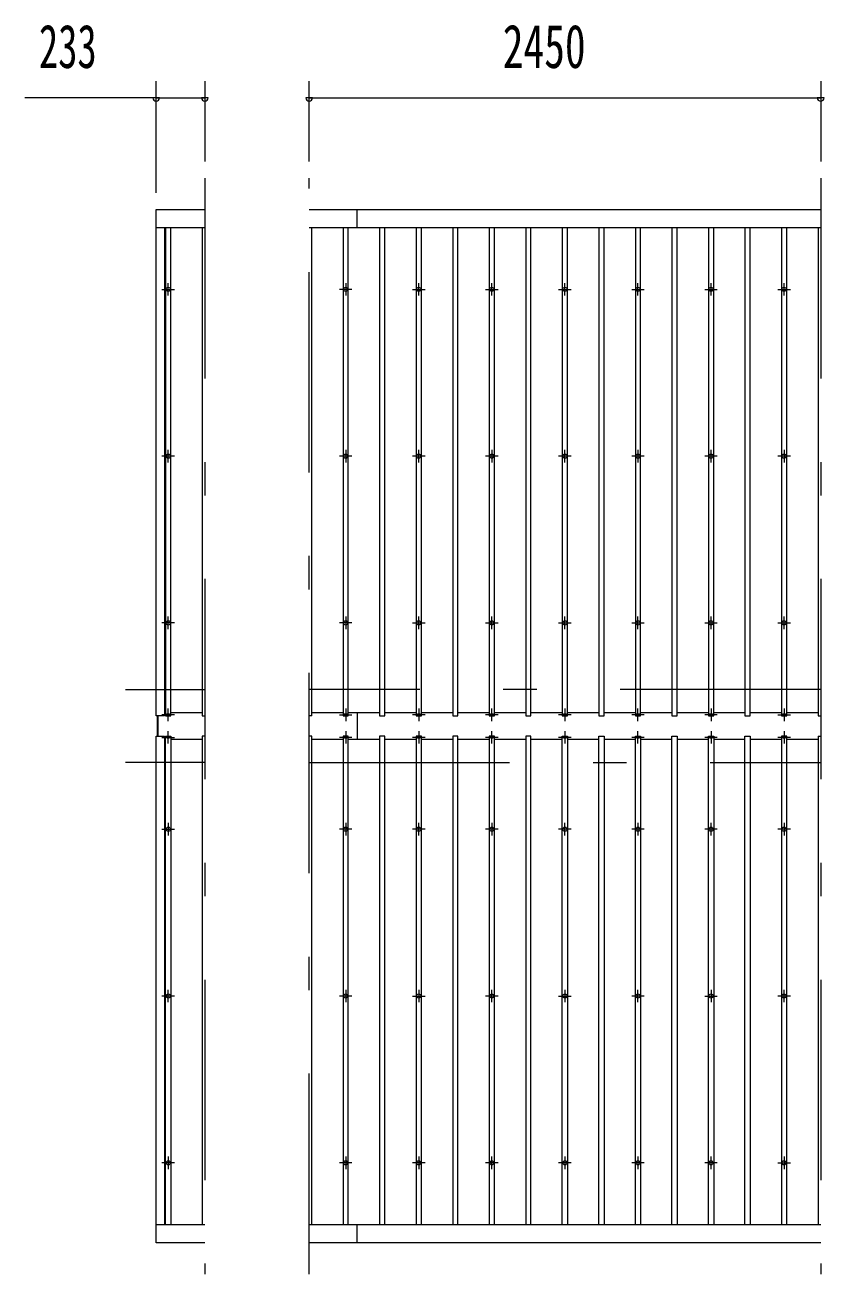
# Model space of a CAD drawing. Units: millimetres, scale not verified. Extents: x -34436 to 34436, y -16161 to 16159.
# Drawn here: x -29136 to -25309, y 9200 to 15184 of the extents above; entities that cross this region are included whole.
import ezdxf
from ezdxf.enums import TextEntityAlignment as Align

# ---------------------------------------------------------------- set-up
doc = ezdxf.new("R2010")
doc.units = ezdxf.units.MM
doc.header["$LTSCALE"] = 80
doc.linetypes.add('USER3', pattern=[24, 12, -5, 2, -5])
for name, color, linetype, lineweight in [('0-2_1-08BOLD', 7, 'Continuous', 18), ('0-3_1-28CENTER', 3, 'USER3', 18), ('0-4_1-48THIN', 4, 'Continuous', 18), ('0-5_1-58DIM', 3, 'Continuous', 18)]:
    doc.layers.add(name, color=color, linetype=linetype, lineweight=lineweight)
doc.styles.add('ＭＳ ゴシック', font='')
doc.styles.get('ＭＳ ゴシック').set_extended_font_data('MS Gothic')

msp = doc.modelspace()

# ---------------------------------------------------------------- linework, layer by layer
at = {"layer": '0-2_1-08BOLD'}
for p, q in [((-27774.95, 14300.48), (-25324.96, 14300.48)), ((-27544.95, 14213.05), (-27544.95, 14300.48)), ((-28274.95, 14213.05), (-28507.95, 14213.05)), ((-25324.96, 14213.05), (-27774.95, 14213.05)), ((-28502.95, 11873.84), (-28502.95, 11777.13)), ((-28497.95, 11777.13), (-28497.95, 11873.84)), ((-27544.95, 11888.84), (-27544.95, 11762.13)), ((-28507.95, 9437.92), (-28274.95, 9437.92)), ((-27774.95, 9437.92), (-25324.96, 9437.92)), ((-27544.95, 9350.49), (-27544.95, 9437.92)), ((-25324.96, 9350.49), (-27774.95, 9350.49))]:
    msp.add_line(p, q, dxfattribs=at)
for points in [[(-28507.95, 11873.84), (-28507.95, 14300.48), (-28274.95, 14300.48)], [(-28467.95, 14213.05), (-28467.95, 11873.84), (-28507.95, 11873.84)], [(-28274.95, 9350.49), (-28507.95, 9350.49), (-28507.95, 11777.13), (-28467.95, 11777.13), (-28467.95, 9437.92)]]:
    msp.add_lwpolyline(points, dxfattribs=at)
for centre in [(-28449.95, 13917.73), (-27599.95, 13917.73), (-27249.95, 13917.73), (-26899.95, 13917.73), (-26549.95, 13917.73), (-26199.95, 13917.73), (-25849.95, 13917.73), (-25499.95, 13917.73), (-28449.95, 13118.68), (-27599.95, 13118.68), (-27249.95, 13118.68), (-26899.95, 13118.68), (-26549.95, 13118.68), (-26199.95, 13118.68), (-25849.95, 13118.68), (-25499.95, 13118.68), (-28449.95, 12319.64), (-27599.95, 12319.64), (-27249.95, 12319.64), (-26899.95, 12319.64), (-26549.95, 12319.64), (-26199.95, 12319.64), (-25849.95, 12319.64), (-25499.95, 12319.64), (-28449.95, 11331.33), (-27599.95, 11331.33), (-27249.95, 11331.33), (-26899.95, 11331.33), (-26549.95, 11331.33), (-26199.95, 11331.33), (-25849.95, 11331.33), (-25499.95, 11331.33), (-28449.95, 10532.29), (-27599.95, 10532.29), (-27249.95, 10532.29), (-26899.95, 10532.29), (-26549.95, 10532.29), (-26199.95, 10532.29), (-25849.95, 10532.29), (-25499.95, 10532.29), (-28449.95, 9733.24), (-27599.95, 9733.24), (-27249.95, 9733.24), (-26899.95, 9733.24), (-26549.95, 9733.24), (-26199.95, 9733.24), (-25849.95, 9733.24), (-25499.95, 9733.24)]:
    msp.add_circle(centre, 10, dxfattribs=at)
for centre, start, end in [((-28449.95, 11869.09), 46.3961, 133.6039), ((-28449.95, 11890.09), 226.39838, 313.60162), ((-27599.95, 11869.09), 46.3961, 133.6039), ((-27599.95, 11890.09), 226.39838, 313.60162), ((-27249.95, 11869.09), 46.3961, 133.6039), ((-27249.95, 11890.09), 226.39838, 313.60162), ((-26899.95, 11869.09), 46.3961, 133.6039), ((-26899.95, 11890.09), 226.39838, 313.60162), ((-26549.95, 11869.09), 46.3961, 133.6039), ((-26549.95, 11890.09), 226.39838, 313.60162), ((-26199.95, 11869.09), 46.3961, 133.6039), ((-26199.95, 11890.09), 226.39838, 313.60162), ((-25849.95, 11869.09), 46.3961, 133.6039), ((-25849.95, 11890.09), 226.39838, 313.60162), ((-25499.95, 11869.09), 46.3961, 133.6039), ((-25499.95, 11890.09), 226.39838, 313.60162), ((-28449.95, 11760.88), 46.39838, 133.60162), ((-28449.95, 11781.88), 226.3961, 313.6039), ((-27599.95, 11760.88), 46.39838, 133.60162), ((-27599.95, 11781.88), 226.3961, 313.6039), ((-27249.95, 11760.88), 46.39838, 133.60162), ((-27249.95, 11781.88), 226.3961, 313.6039), ((-26899.95, 11760.88), 46.39838, 133.60162), ((-26899.95, 11781.88), 226.3961, 313.6039), ((-26549.95, 11760.88), 46.39838, 133.60162), ((-26549.95, 11781.88), 226.3961, 313.6039), ((-26199.95, 11760.88), 46.39838, 133.60162), ((-26199.95, 11781.88), 226.3961, 313.6039), ((-25849.95, 11760.88), 46.39838, 133.60162), ((-25849.95, 11781.88), 226.3961, 313.6039), ((-25499.95, 11760.88), 46.39838, 133.60162), ((-25499.95, 11781.88), 226.3961, 313.6039)]:
    msp.add_arc(centre, 14.5, start, end, dxfattribs=at)
at = {"layer": '0-3_1-28CENTER'}
for p, q in [((-28274.95, 14450.49), (-28274.95, 9200.48)), ((-27774.95, 9200.48), (-27774.96, 14450.49)), ((-25324.96, 14450.48), (-25324.95, 9200.49)), ((-28449.95, 13887.73), (-28449.95, 13947.73)), ((-27599.95, 13947.73), (-27599.95, 13887.73)), ((-27249.95, 13887.73), (-27249.95, 13947.73)), ((-26899.95, 13887.73), (-26899.95, 13947.73)), ((-26549.95, 13887.73), (-26549.95, 13947.73)), ((-26199.95, 13887.73), (-26199.95, 13947.73)), ((-25849.95, 13887.73), (-25849.95, 13947.73)), ((-25499.95, 13887.73), (-25499.95, 13947.73)), ((-28479.95, 13917.73), (-28419.95, 13917.73)), ((-27569.95, 13917.73), (-27629.95, 13917.73)), ((-27279.95, 13917.73), (-27219.95, 13917.73)), ((-26929.95, 13917.73), (-26869.95, 13917.73)), ((-26579.95, 13917.73), (-26519.95, 13917.73)), ((-26229.95, 13917.73), (-26169.95, 13917.73)), ((-25879.95, 13917.73), (-25819.95, 13917.73)), ((-25529.95, 13917.73), (-25469.95, 13917.73)), ((-28419.95, 13118.68), (-28479.95, 13118.68)), ((-28449.95, 13088.68), (-28449.95, 13148.69)), ((-27569.95, 13118.68), (-27629.95, 13118.68)), ((-27599.95, 13148.69), (-27599.95, 13088.68)), ((-27219.95, 13118.68), (-27279.95, 13118.68)), ((-27249.95, 13088.68), (-27249.95, 13148.69)), ((-26869.95, 13118.68), (-26929.95, 13118.68)), ((-26899.95, 13148.69), (-26899.95, 13088.68)), ((-26519.95, 13118.68), (-26579.95, 13118.68)), ((-26549.95, 13088.68), (-26549.95, 13148.69)), ((-26169.95, 13118.68), (-26229.95, 13118.68)), ((-26199.95, 13148.69), (-26199.95, 13088.68)), ((-25819.95, 13118.68), (-25879.95, 13118.68)), ((-25849.95, 13088.68), (-25849.95, 13148.69)), ((-25469.95, 13118.68), (-25529.95, 13118.68)), ((-25499.95, 13148.69), (-25499.95, 13088.68)), ((-28449.95, 12289.64), (-28449.95, 12349.63)), ((-27599.95, 12349.63), (-27599.95, 12289.64)), ((-27249.95, 12289.64), (-27249.95, 12349.63)), ((-26899.95, 12289.64), (-26899.95, 12349.63)), ((-26549.95, 12289.64), (-26549.95, 12349.63)), ((-26199.95, 12289.64), (-26199.95, 12349.63)), ((-25849.95, 12289.64), (-25849.95, 12349.63)), ((-25499.95, 12289.64), (-25499.95, 12349.63)), ((-28419.95, 12319.64), (-28479.95, 12319.64)), ((-27569.95, 12319.64), (-27629.95, 12319.64)), ((-27279.95, 12319.64), (-27219.95, 12319.64)), ((-26929.95, 12319.64), (-26869.95, 12319.64)), ((-26579.95, 12319.64), (-26519.95, 12319.64)), ((-26229.95, 12319.64), (-26169.95, 12319.64)), ((-25879.95, 12319.64), (-25819.95, 12319.64)), ((-25529.95, 12319.64), (-25469.95, 12319.64)), ((-28654.95, 12000.48), (-28274.95, 12000.48)), ((-25324.96, 12000.48), (-27774.95, 12000.48)), ((-28449.95, 11849.59), (-28449.95, 11909.59)), ((-27599.95, 11909.59), (-27599.95, 11849.59)), ((-27249.95, 11909.59), (-27249.95, 11849.59)), ((-26899.95, 11849.59), (-26899.95, 11909.59)), ((-26549.95, 11909.59), (-26549.95, 11849.59)), ((-26199.95, 11849.59), (-26199.95, 11909.59)), ((-25849.95, 11909.59), (-25849.95, 11849.59)), ((-25499.95, 11909.59), (-25499.95, 11849.59)), ((-28419.95, 11879.59), (-28479.95, 11879.59)), ((-27629.95, 11879.59), (-27569.95, 11879.59)), ((-27219.95, 11879.59), (-27279.95, 11879.59)), ((-26869.95, 11879.59), (-26929.95, 11879.59)), ((-26519.95, 11879.59), (-26579.95, 11879.59)), ((-26169.95, 11879.59), (-26229.95, 11879.59)), ((-25819.95, 11879.59), (-25879.95, 11879.59)), ((-25529.95, 11879.59), (-25469.95, 11879.59)), ((-28449.95, 11741.39), (-28449.95, 11801.38)), ((-27599.95, 11801.38), (-27599.95, 11741.39)), ((-27249.95, 11801.38), (-27249.95, 11741.39)), ((-26899.95, 11741.39), (-26899.95, 11801.38)), ((-26549.95, 11801.38), (-26549.95, 11741.39)), ((-26199.95, 11741.39), (-26199.95, 11801.38)), ((-25849.95, 11801.38), (-25849.95, 11741.39)), ((-25499.95, 11801.38), (-25499.95, 11741.39)), ((-28479.95, 11771.38), (-28419.95, 11771.38)), ((-27569.95, 11771.38), (-27629.95, 11771.38)), ((-27219.95, 11771.38), (-27279.95, 11771.38)), ((-26869.95, 11771.38), (-26929.95, 11771.38)), ((-26519.95, 11771.38), (-26579.95, 11771.38)), ((-26169.95, 11771.38), (-26229.95, 11771.38)), ((-25819.95, 11771.38), (-25879.95, 11771.38)), ((-25469.95, 11771.38), (-25529.95, 11771.38)), ((-28274.95, 11650.48), (-28654.95, 11650.48)), ((-27774.95, 11650.48), (-25324.96, 11650.48)), ((-28479.95, 11331.33), (-28419.95, 11331.33)), ((-28449.95, 11361.33), (-28449.95, 11301.33)), ((-27569.95, 11331.33), (-27629.95, 11331.33)), ((-27599.95, 11361.33), (-27599.95, 11301.33)), ((-27219.95, 11331.33), (-27279.95, 11331.33)), ((-27249.95, 11301.33), (-27249.95, 11361.33)), ((-26869.95, 11331.33), (-26929.95, 11331.33)), ((-26899.95, 11361.33), (-26899.95, 11301.33)), ((-26519.95, 11331.33), (-26579.95, 11331.33)), ((-26549.95, 11301.33), (-26549.95, 11361.33)), ((-26169.95, 11331.33), (-26229.95, 11331.33)), ((-26199.95, 11361.33), (-26199.95, 11301.33)), ((-25819.95, 11331.33), (-25879.95, 11331.33)), ((-25849.95, 11301.33), (-25849.95, 11361.33)), ((-25469.95, 11331.33), (-25529.95, 11331.33)), ((-25499.95, 11361.33), (-25499.95, 11301.33)), ((-28419.95, 10532.29), (-28479.95, 10532.29)), ((-28449.95, 10502.28), (-28449.95, 10562.29)), ((-27569.95, 10532.29), (-27629.95, 10532.29)), ((-27599.95, 10562.29), (-27599.95, 10502.28)), ((-27279.95, 10532.29), (-27219.95, 10532.29)), ((-27249.95, 10562.29), (-27249.95, 10502.28)), ((-26869.95, 10532.29), (-26929.95, 10532.29)), ((-26899.95, 10502.28), (-26899.95, 10562.29)), ((-26579.95, 10532.29), (-26519.95, 10532.29)), ((-26549.95, 10562.29), (-26549.95, 10502.28)), ((-26169.95, 10532.29), (-26229.95, 10532.29)), ((-26199.95, 10502.28), (-26199.95, 10562.29)), ((-25879.95, 10532.29), (-25819.95, 10532.29)), ((-25849.95, 10562.29), (-25849.95, 10502.28)), ((-25469.95, 10532.29), (-25529.95, 10532.29)), ((-25499.95, 10502.28), (-25499.95, 10562.29)), ((-28449.95, 9763.24), (-28449.95, 9703.25)), ((-27599.95, 9763.24), (-27599.95, 9703.25)), ((-27249.95, 9763.24), (-27249.95, 9703.25)), ((-26899.95, 9703.25), (-26899.95, 9763.24)), ((-26549.95, 9763.24), (-26549.95, 9703.25)), ((-26199.95, 9763.24), (-26199.95, 9703.25)), ((-25849.95, 9703.25), (-25849.95, 9763.24)), ((-25499.95, 9763.24), (-25499.95, 9703.25)), ((-28419.95, 9733.24), (-28479.95, 9733.24)), ((-27569.95, 9733.24), (-27629.95, 9733.24)), ((-27219.95, 9733.24), (-27279.95, 9733.24)), ((-26869.95, 9733.24), (-26929.95, 9733.24)), ((-26519.95, 9733.24), (-26579.95, 9733.24)), ((-26169.95, 9733.24), (-26229.95, 9733.24)), ((-25819.95, 9733.24), (-25879.95, 9733.24)), ((-25529.95, 9733.24), (-25469.95, 9733.24))]:
    msp.add_line(p, q, dxfattribs=at)
at = {"layer": '0-4_1-48THIN'}
for p, q in [((-27762.45, 11873.84), (-27762.45, 14213.05)), ((-27587.45, 11873.84), (-27587.45, 14213.05)), ((-27412.45, 11873.84), (-27412.45, 14213.05)), ((-27237.45, 11873.84), (-27237.45, 14213.05)), ((-27062.45, 11873.84), (-27062.45, 14213.05)), ((-26887.45, 11873.84), (-26887.45, 14213.05)), ((-26712.45, 11873.84), (-26712.45, 14213.05)), ((-26537.45, 11873.84), (-26537.45, 14213.05)), ((-26362.45, 11873.84), (-26362.45, 14213.05)), ((-26187.45, 11873.84), (-26187.45, 14213.05)), ((-26012.45, 11873.84), (-26012.45, 14213.05)), ((-25837.45, 11873.84), (-25837.45, 14213.05)), ((-25662.45, 11873.84), (-25662.45, 14213.05)), ((-25487.45, 11873.84), (-25487.45, 14213.05)), ((-28462.45, 11888.84), (-28467.95, 11888.84)), ((-28287.45, 11888.84), (-28437.45, 11888.84)), ((-27762.45, 11873.84), (-27774.95, 11873.84)), ((-27612.45, 11888.84), (-27762.45, 11888.84)), ((-27437.45, 11888.84), (-27587.45, 11888.84)), ((-27262.45, 11888.84), (-27412.45, 11888.84)), ((-27087.45, 11888.84), (-27237.45, 11888.84)), ((-26912.45, 11888.84), (-27062.45, 11888.84)), ((-26737.45, 11888.84), (-26887.45, 11888.84)), ((-26562.45, 11888.84), (-26712.45, 11888.84)), ((-26387.45, 11888.84), (-26537.45, 11888.84)), ((-26212.45, 11888.84), (-26362.45, 11888.84)), ((-26037.45, 11888.84), (-26187.45, 11888.84)), ((-25862.45, 11888.84), (-26012.45, 11888.84)), ((-25687.45, 11888.84), (-25837.45, 11888.84)), ((-25512.45, 11888.84), (-25662.45, 11888.84)), ((-25337.45, 11888.84), (-25487.45, 11888.84)), ((-28462.45, 11762.13), (-28467.95, 11762.13)), ((-28462.45, 9437.92), (-28462.45, 11777.13)), ((-28437.45, 11762.13), (-28287.45, 11762.13)), ((-28287.45, 11777.13), (-28287.45, 9437.92)), ((-28274.95, 11777.13), (-28287.45, 11777.13)), ((-27762.45, 11762.13), (-27612.45, 11762.13)), ((-27612.45, 11777.13), (-27612.45, 9437.92)), ((-27587.45, 11762.13), (-27437.45, 11762.13)), ((-27437.45, 11777.13), (-27437.45, 9437.92)), ((-27412.45, 11762.13), (-27262.45, 11762.13)), ((-27262.45, 11777.13), (-27262.45, 9437.92)), ((-27237.45, 11762.13), (-27087.45, 11762.13)), ((-27087.45, 11777.13), (-27087.45, 9437.92)), ((-27062.45, 11762.13), (-26912.45, 11762.13)), ((-26912.45, 11777.13), (-26912.45, 9437.92)), ((-26887.45, 11762.13), (-26737.45, 11762.13)), ((-26737.45, 11777.13), (-26737.45, 9437.92)), ((-26712.45, 11762.13), (-26562.45, 11762.13)), ((-26562.45, 9437.92), (-26562.45, 11777.13)), ((-26537.45, 11762.13), (-26387.45, 11762.13)), ((-26387.45, 9437.92), (-26387.45, 11777.13)), ((-26362.45, 11762.13), (-26212.45, 11762.13)), ((-26212.45, 9437.92), (-26212.45, 11777.13)), ((-26187.45, 11762.13), (-26037.45, 11762.13)), ((-26037.45, 9437.92), (-26037.45, 11777.13)), ((-26012.45, 11762.13), (-25862.45, 11762.13)), ((-25862.45, 9437.92), (-25862.45, 11777.13)), ((-25837.45, 11762.13), (-25687.45, 11762.13)), ((-25687.45, 9437.92), (-25687.45, 11777.13)), ((-25662.45, 11762.13), (-25512.45, 11762.13)), ((-25512.45, 11777.13), (-25512.45, 9437.92)), ((-25487.45, 11762.13), (-25337.45, 11762.13)), ((-25337.45, 11777.13), (-25337.45, 9437.92)), ((-25337.45, 11777.13), (-25324.96, 11777.13))]:
    msp.add_line(p, q, dxfattribs=at)
for points in [[(-28462.45, 14213.05), (-28462.45, 11873.84), (-28437.45, 11873.84), (-28437.45, 14213.05)], [(-28287.45, 14213.05), (-28287.45, 11873.84), (-28274.95, 11873.84)], [(-27612.45, 14213.05), (-27612.45, 11873.84), (-27587.45, 11873.84)], [(-27437.45, 14213.05), (-27437.45, 11873.84), (-27412.45, 11873.84)], [(-27262.45, 14213.05), (-27262.45, 11873.84), (-27237.45, 11873.84)], [(-27087.45, 14213.05), (-27087.45, 11873.84), (-27062.45, 11873.84)], [(-26912.45, 14213.05), (-26912.45, 11873.84), (-26887.45, 11873.84)], [(-26737.45, 14213.05), (-26737.45, 11873.84), (-26712.45, 11873.84)], [(-26562.45, 14213.05), (-26562.45, 11873.84), (-26537.45, 11873.84)], [(-26387.45, 14213.05), (-26387.45, 11873.84), (-26362.45, 11873.84)], [(-26212.45, 14213.05), (-26212.45, 11873.84), (-26187.45, 11873.84)], [(-26037.45, 14213.05), (-26037.45, 11873.84), (-26012.45, 11873.84)], [(-25862.45, 14213.05), (-25862.45, 11873.84), (-25837.45, 11873.84)], [(-25687.45, 14213.05), (-25687.45, 11873.84), (-25662.45, 11873.84)], [(-25512.45, 14213.05), (-25512.45, 11873.84), (-25487.45, 11873.84)], [(-25337.45, 14213.05), (-25337.45, 11873.84), (-25324.96, 11873.84)], [(-28462.45, 11777.13), (-28437.45, 11777.13), (-28437.45, 9437.92)], [(-27762.45, 9437.92), (-27762.45, 11777.13), (-27774.95, 11777.13)], [(-27587.45, 9437.92), (-27587.45, 11777.13), (-27612.45, 11777.13)], [(-27412.45, 9437.92), (-27412.45, 11777.13), (-27437.45, 11777.13)], [(-27237.45, 9437.92), (-27237.45, 11777.13), (-27262.45, 11777.13)], [(-27062.45, 9437.92), (-27062.45, 11777.13), (-27087.45, 11777.13)], [(-26887.45, 9437.92), (-26887.45, 11777.13), (-26912.45, 11777.13)], [(-26712.45, 9437.92), (-26712.45, 11777.13), (-26737.45, 11777.13)], [(-26562.45, 11777.13), (-26537.45, 11777.13), (-26537.45, 9437.92)], [(-26387.45, 11777.13), (-26362.45, 11777.13), (-26362.45, 9437.92)], [(-26212.45, 11777.13), (-26187.45, 11777.13), (-26187.45, 9437.92)], [(-26037.45, 11777.13), (-26012.45, 11777.13), (-26012.45, 9437.92)], [(-25862.45, 11777.13), (-25837.45, 11777.13), (-25837.45, 9437.92)], [(-25687.45, 11777.13), (-25662.45, 11777.13), (-25662.45, 9437.92)], [(-25487.45, 9437.92), (-25487.45, 11777.13), (-25512.45, 11777.13)]]:
    msp.add_lwpolyline(points, dxfattribs=at)
at = {"layer": '0-5_1-58DIM'}
for p, q in [((-28507.95, 14380.48), (-28507.95, 14915.49)), ((-28274.95, 14915.49), (-28274.95, 14530.49)), ((-27774.96, 14530.49), (-27774.96, 14915.49)), ((-25324.96, 14915.49), (-25324.96, 14530.48)), ((-28507.95, 14835.49), (-29135.95, 14835.49)), ((-28491.95, 14835.49), (-28523.95, 14835.49)), ((-28507.95, 14835.49), (-28274.95, 14835.49)), ((-28258.96, 14835.49), (-28290.96, 14835.49)), ((-27758.96, 14835.49), (-27790.96, 14835.49)), ((-27774.96, 14835.49), (-25324.96, 14835.49)), ((-25308.96, 14835.49), (-25340.96, 14835.49))]:
    msp.add_line(p, q, dxfattribs=at)
for centre in [(-28507.95, 14835.49), (-28274.96, 14835.49), (-27774.96, 14835.49), (-25324.96, 14835.49)]:
    msp.add_arc(centre, 16, 180, 0, dxfattribs=at)

# ---------------------------------------------------------------- texts
at = {"layer": '0-5_1-58DIM', "color": 7, "style": 'ＭＳ ゴシック'}
for s, width, p in [('233', 0.65, (-29069.03, 14915.49)), ('2450', 0.7, (-26847.57, 14915.49))]:
    msp.add_text(s, height=208.4, dxfattribs=dict(at, width=width)).set_placement(p, align=Align.BOTTOM_LEFT)

doc.saveas('drawing.dxf')
